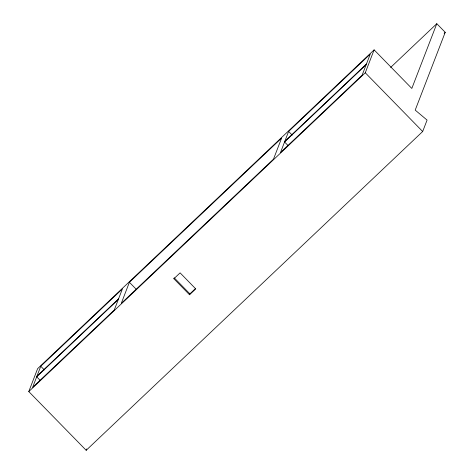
<?xml version="1.0" encoding="UTF-8"?>
<svg xmlns="http://www.w3.org/2000/svg" width="474" height="474" viewBox="0 0 474 474"><rect width="100%" height="100%" fill="white"/><g stroke="black" fill="none" stroke-linecap="round" stroke-linejoin="round"><path stroke-width="0.71" d="M28.778 391.571L37.618 368.659L374.116 49.871L411.823 88.448L436.803 23.7L445.222 32.309L415.2 110.11L427.08 120.094L422.672 131.511L86.179 450.3L28.778 391.571L365.276 72.777L374.116 49.871M40.77 366.254L32.629 387.341L114.264 310.002L122.399 288.915L40.77 366.254L44.355 369.921M129.402 282.285L121.267 303.372L273.492 159.151L281.627 138.07L129.402 282.285L136.571 289.62M86.179 450.3L86.695 448.955M173.881 278.742L174.231 277.829L189.884 293.85L189.535 294.763L173.881 278.742L180.09 272.858L195.744 288.873L189.535 294.763M288.63 131.434L280.495 152.521L362.13 75.182L370.265 54.095L288.63 131.434L292.215 135.102M36.936 376.184L118.571 298.845M284.797 141.365L366.432 64.026M118.334 299.461L36.699 376.8L40.284 380.468M366.195 64.642L284.56 141.981L288.145 145.648M390.635 67.438L436.803 23.7M444.15 33.328L445.222 32.309M189.884 293.85L195.578 288.453M365.276 72.777L422.672 131.511"/></g></svg>
